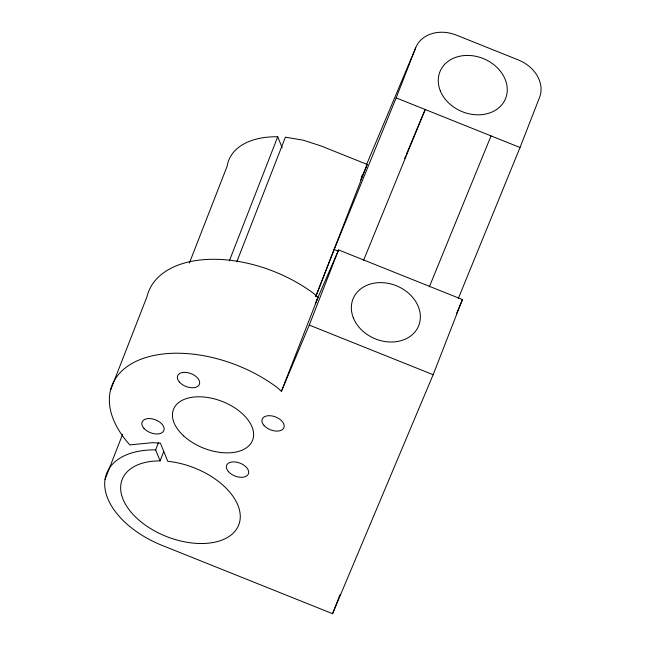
<?xml version="1.0" encoding="UTF-8"?>
<svg xmlns="http://www.w3.org/2000/svg" width="646" height="646" viewBox="0 0 646 646"><rect width="100%" height="100%" fill="white"/><g stroke="black" fill="none" stroke-linecap="round" stroke-linejoin="round"><path stroke-width="0.97" d="M110.45 390.402L147.078 296.457A108.423 64.188 21.3 0 1 313.996 293.728L318.026 297.386L281.406 391.323L277.376 387.665A108.423 64.188 21.3 0 0 140.828 359.289A108.423 64.188 21.3 0 0 129.83 444.884L152.722 442.655L160.45 443.221L167.742 461.317A62.557 37.032 21.3 0 1 238.188 526.232A62.557 37.032 21.3 0 1 139.956 520.975A62.557 37.032 21.3 0 1 160.079 460.905L163.745 451.506M105.056 479.34L122.651 434.201M189.375 263.059L227.142 166.208A79.232 46.908 21.3 0 1 277.732 136.766L282.165 147.773M316.798 300.148L338.577 249.929L462.439 299.558L433.143 374.704L332.577 613.7L162.267 545.466A79.232 46.908 21.3 0 1 104.773 486.26A79.232 46.908 21.3 0 1 155.646 449.899L158.577 442.381M229.338 260.895L277.732 136.766M236.816 261.759L285.395 137.178L303.079 140.158L320.747 145.834L367.194 164.447L315.692 296.538M361.275 177.811L362.374 174.993M315.87 296.538L334.184 249.566L396.168 97.885L415.701 47.788A33.366 26.882 22.8 0 1 456.431 35.142L518.367 59.957A33.366 26.882 22.8 0 1 539.563 97.409L520.03 147.514L458.329 298.468M281.406 391.323L309.272 325.083L338.577 249.929M332.577 613.7L339.909 594.893M363.593 260.265L425.197 109.521L406.487 153.99M429.34 286.848L491.041 135.894M366.5 164.706L415.701 47.788M360.678 179.927L367.194 164.447M315.345 303.757L318.026 297.386M404.533 158.617L405.704 155.839M456.585 313.471L462.439 299.558M396.168 97.885L520.03 147.514M334.184 249.566L337.931 251.068M309.272 325.083L433.143 374.704M155.646 449.899L160.079 460.905M353.435 318.066A35.449 28.561 22.8 0 0 412.285 334.685A35.449 28.561 22.8 0 0 391.856 284.208A35.449 28.561 22.8 0 0 353.435 318.066M440.33 90.868A35.449 28.561 22.8 0 0 499.18 107.486A35.449 28.561 22.8 0 0 478.743 57.018A35.449 28.561 22.8 0 0 440.33 90.868M183.601 435.864A42.45 25.129 21.3 0 0 251.956 441.638A42.45 25.129 21.3 0 0 203.514 396.991A42.45 25.129 21.3 0 0 183.601 435.864M264.044 425.488A11.676 6.912 21.3 0 0 283.271 428.782A11.676 6.912 21.3 0 0 271.877 415.927A11.676 6.912 21.3 0 0 264.044 425.488M179.491 382.149A11.676 6.912 21.3 0 0 198.726 385.444A11.676 6.912 21.3 0 0 187.332 372.589A11.676 6.912 21.3 0 0 179.491 382.149M143.961 428.355A11.676 6.912 21.3 0 0 163.188 431.649A11.676 6.912 21.3 0 0 151.794 418.786A11.676 6.912 21.3 0 0 143.961 428.355M228.506 471.693A11.676 6.912 21.3 0 0 247.741 474.98A11.676 6.912 21.3 0 0 236.347 462.124A11.676 6.912 21.3 0 0 228.506 471.693"/></g></svg>
